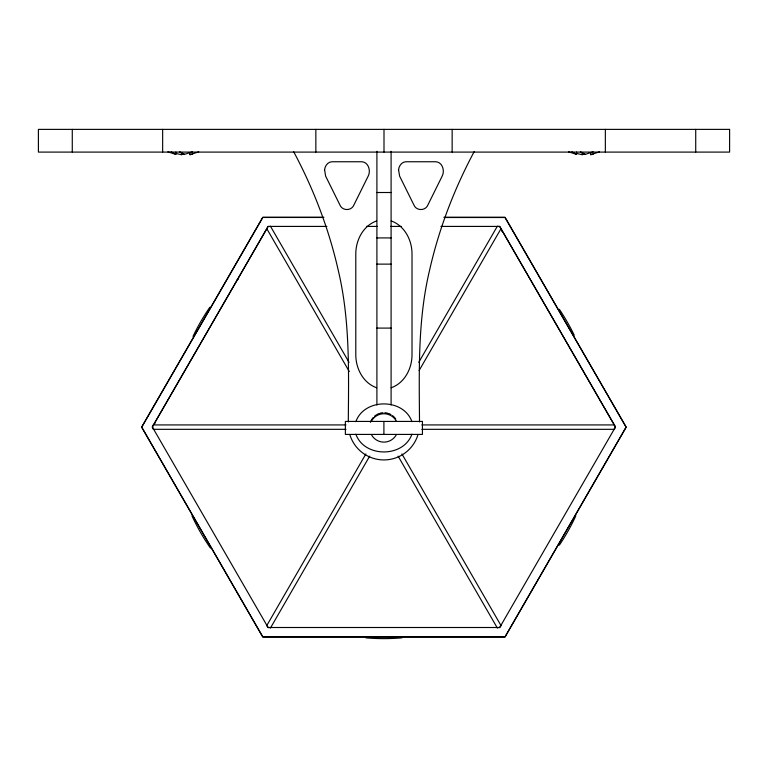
<?xml version="1.0" encoding="UTF-8"?>
<svg xmlns="http://www.w3.org/2000/svg" width="768" height="768" viewBox="0 0 768 768"><rect width="100%" height="100%" fill="white"/><g stroke="black" fill="none" stroke-linecap="round" stroke-linejoin="round"><path stroke-width="1.15" d="M355.862 421.661C364.31 397.997 403.498 397.997 411.946 421.661M411.946 434.189C403.498 457.853 364.31 457.853 355.862 434.189M474.182 151.642C454.099 189.197 438.758 229.344 429.418 270.922C417.706 320.371 419.146 371.51 419.51 421.939M266.813 228.72L267.658 227.242M614.15 429.322L615.485 426.998L499.69 226.416L440.899 226.416M500.89 228.576L615.485 426.998L499.69 627.504L268.109 627.504L152.323 426.96L268.109 226.416L326.909 226.416M266.89 228.614L152.323 426.998M266.659 625.786L365.875 453.946M418.771 362.323L497.328 226.253M270.47 627.984L369.686 456.154M419.117 370.531L501.139 228.461M500.938 625.43L499.69 627.552L497.088 627.571M268.07 226.502L270.595 226.474M198.758 151.843L189.974 154.694L189.974 152.698M599.51 151.843L590.736 154.694L590.736 152.698M376.627 220.925C363.245 225.658 355.891 239.971 355.795 253.603L355.795 355.094C355.891 368.717 363.245 383.04 376.627 387.763M391.181 387.763C404.563 383.04 411.917 368.717 412.013 355.094L412.013 253.603C411.917 239.971 404.563 225.658 391.181 220.925M192.384 151.843L184.426 154.378L179.712 151.843M593.136 151.843L585.187 154.378L580.474 151.843M184.128 153.926L181.392 154.694L176.765 153.648M192.72 153.926L189.974 154.694M584.89 153.926L582.144 154.694L577.517 153.648M593.472 153.926L590.736 154.694M497.203 226.474L499.69 226.445L500.995 228.72M376.906 192.509L391.094 192.509M323.942 217.258L262.781 217.258L141.667 427.027L262.781 636.797L505.018 636.797L626.131 427.027L505.018 217.258L443.856 217.258M322.762 217.478L262.81 217.469L141.696 427.238L262.752 637.008L505.046 637.008L626.16 427.238L505.018 217.517L445.066 217.507M366.499 226.416L377.299 226.416M390.499 226.416L401.299 226.416M376.906 237.926L391.094 237.926M376.906 264.125L391.094 264.125M376.906 328.09L391.094 328.09M153.235 424.925L345.965 424.925M421.843 424.925L614.573 424.925M153.235 429.322L345.965 429.322M421.843 429.322L614.573 429.322M270.71 627.571L268.109 627.552L266.87 625.43M576.595 152.045L576.595 154.378L568.646 151.843M175.843 152.045L175.843 154.378L167.894 151.843M576.595 154.378L571.882 151.843M175.843 154.378L171.13 151.843M270.47 226.253L349.027 362.323M401.933 453.946L501.139 625.786M266.659 228.461L349.267 371.53M398.122 456.154L497.328 627.984M152.39 427.123L153.648 429.322M293.626 151.642C313.709 189.197 329.05 229.344 338.39 270.922C350.102 320.371 348.662 371.51 348.298 421.939M695.722 129.379L695.722 152.093M605.347 129.379L605.347 152.093M582.144 152.698L582.144 154.694M452.15 129.379L452.15 152.093M391.094 151.306L391.094 405.005M384 129.379L384 152.093M383.904 421.43L383.904 434.419M376.906 151.306L376.906 405.005M315.85 129.379L315.85 152.093M181.392 152.698L181.392 154.694M162.653 129.379L162.653 152.093M72.278 129.379L72.278 152.093M396.202 435.024A14.198 14.189 0 0 1 371.606 435.024M371.606 420.835A14.198 14.189 0 0 1 396.202 420.835M370.454 422.333A14.198 14.189 0 0 1 373.229 417.533M374.544 416.227A14.198 14.189 0 0 1 376.022 415.094M376.8 414.605A14.198 14.189 0 0 1 379.344 413.453M380.227 413.184A14.198 14.189 0 0 1 382.982 412.733M384.826 412.733A14.198 14.189 0 0 1 387.581 413.184M388.464 413.453A14.198 14.189 0 0 1 390.998 414.605M392.544 415.632A14.198 14.189 0 0 1 395.712 419.011M417.984 434.64A35.606 35.606 0 0 1 349.824 434.64M154.723 423.12A4.435 4.435 0 0 1 155.27 422.938M502.042 230.794A4.435 4.435 0 0 1 501.926 231.37M575.818 515.875A211.402 211.402 0 0 1 559.373 545.117M401.875 637.853A211.402 211.402 0 0 1 365.923 637.853M210.47 548.112A211.402 211.402 0 0 1 191.99 515.875M193.008 336.384A211.402 211.402 0 0 1 209.789 307.325M559.373 309.322A211.402 211.402 0 0 1 574.272 335.29M236.928 280.243A207.85 207.85 0 0 1 238.589 278.602M324.586 169.699L325.613 176.083L339.811 204.758C342.173 211.123 351.658 211.123 354.01 204.758L368.208 176.083C371.011 170.832 368.496 162.115 361.824 161.75L332.006 161.75C327.85 161.808 324.989 165.859 324.586 169.699M398.563 169.699L399.6 176.083L413.798 204.758C416.15 211.123 425.635 211.123 427.997 204.758L442.195 176.083C444.989 170.832 442.483 162.115 435.802 161.75L405.984 161.75C401.827 161.808 398.966 165.859 398.563 169.699M729.6 129.379L38.4 129.379L38.4 152.093L729.6 152.093L729.6 129.379M422.438 421.43L345.37 421.43L345.37 434.419L422.438 434.419L422.438 421.43"/></g></svg>
